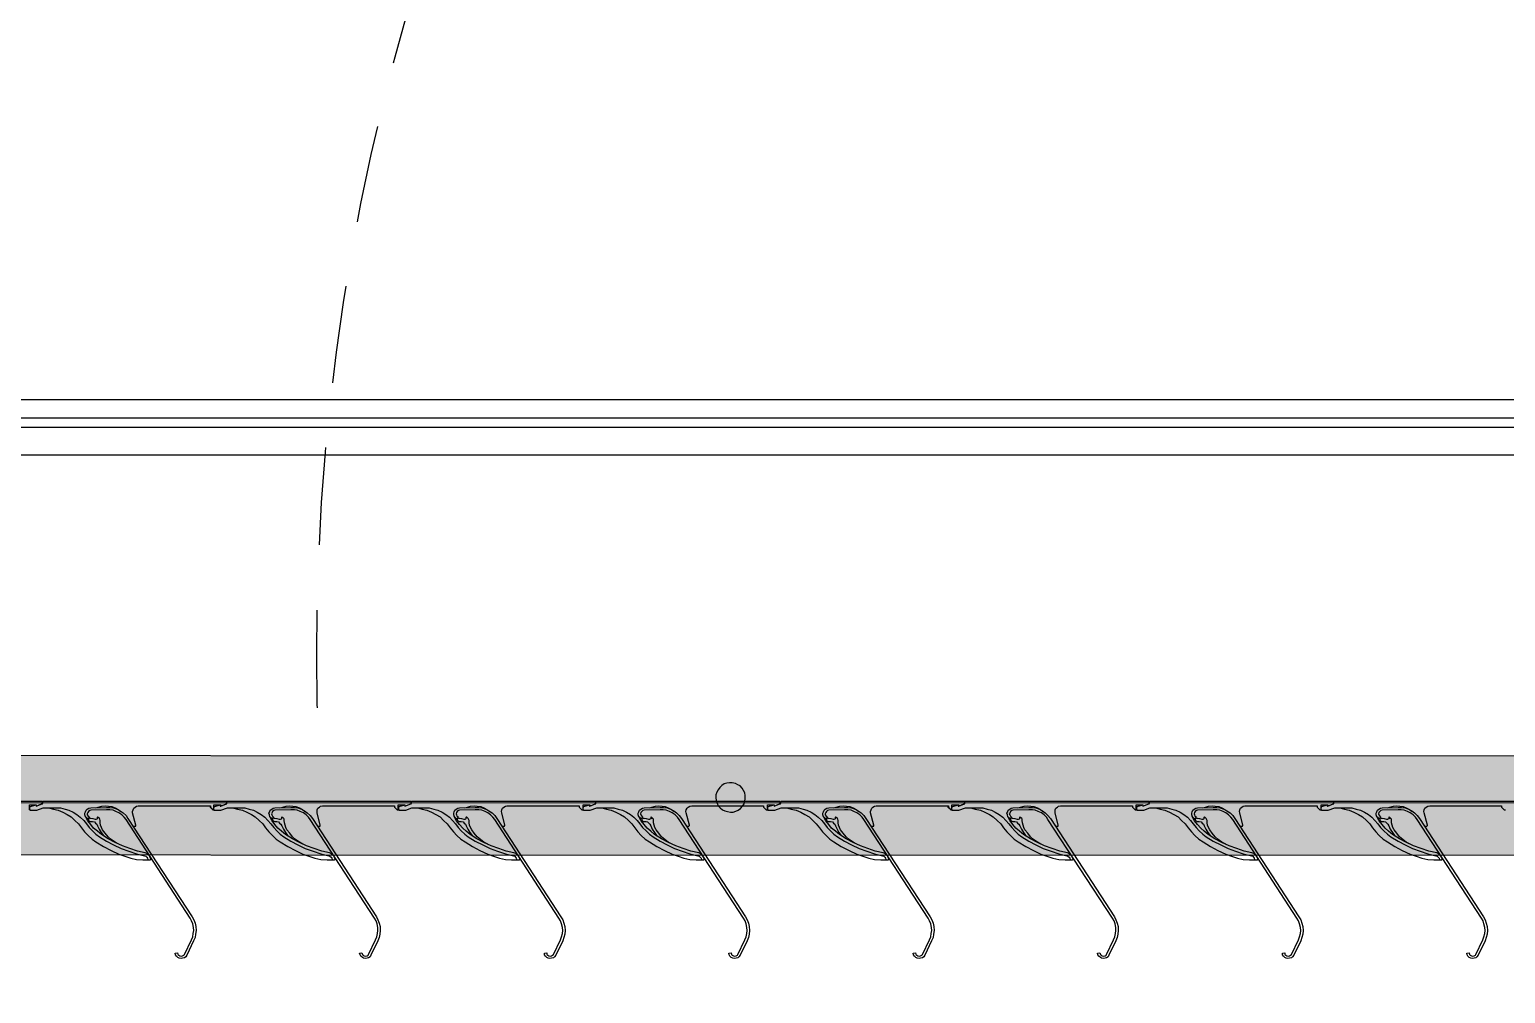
# Model space of a CAD drawing. Header units: centimetres. Extents: x -35664 to 50682, y -23001 to 23705.
# Drawn here: x 4817.6 to 4897.5, y -11494.5 to -11442.3 of the extents above; entities that cross this region are included whole.
import ezdxf

# ---------------------------------------------------------------- set-up
doc = ezdxf.new("R2010")
doc.units = ezdxf.units.CM
doc.linetypes.add('Style de ligne -17', pattern=[0.347222, 0.20828, -0.138942])
for name, color, linetype in [('B GÈnÈral_Hatch', 252, 'Continuous'), ('B Général', 252, 'Continuous'), ('prlm-Coupe', 252, 'Continuous')]:
    doc.layers.add(name, color=color, linetype=linetype)

# ---------------------------------------------------------------- blocks, each defined once
blk = doc.blocks.new('B 90.Groupe-130-1')
at = {"layer": 'B Général', "linetype": 'Continuous'}
for p, q in [((4823.496, -4101.638), (4813.548, -4101.638)), ((4822.84, -4102.082), (4822.84, -4101.807)), ((4823.242, -4102.103), (4823.581, -4101.976)), ((4833.487, -4101.638), (4823.559, -4101.638)), ((4823.581, -4101.976), (4824.279, -4101.976)), ((4826.163, -4101.976), (4827.009, -4101.955)), ((4827.009, -4102.082), (4826.163, -4102.103)), ((4828.724, -4101.871), (4832.64, -4101.871)), ((4832.83, -4102.082), (4832.83, -4101.807)), ((4832.83, -4102.082), (4832.83, -4101.807)), ((4833.211, -4102.103), (4833.571, -4101.976)), ((4843.477, -4101.638), (4833.529, -4101.638)), ((4833.571, -4101.976), (4834.27, -4101.976)), ((4836.132, -4101.976), (4837, -4101.955)), ((4837, -4102.082), (4836.132, -4102.103)), ((4838.715, -4101.871), (4842.609, -4101.871)), ((4842.821, -4102.082), (4842.821, -4101.807)), ((4843.223, -4102.103), (4843.562, -4101.976)), ((4853.468, -4101.638), (4843.541, -4101.638)), ((4843.562, -4101.976), (4844.26, -4101.976)), ((4846.144, -4101.976), (4846.991, -4101.955)), ((4846.991, -4102.082), (4846.144, -4102.103)), ((4848.705, -4101.871), (4852.621, -4101.871)), ((4852.833, -4102.082), (4852.833, -4101.807)), ((4853.214, -4102.103), (4853.574, -4101.976)), ((4863.48, -4101.638), (4853.531, -4101.638)), ((4853.574, -4101.976), (4854.272, -4101.976)), ((4856.135, -4101.976), (4857.003, -4101.955)), ((4857.003, -4102.082), (4856.135, -4102.103)), ((4858.717, -4101.871), (4862.612, -4101.871)), ((4862.823, -4102.082), (4862.823, -4101.807)), ((4863.226, -4102.103), (4863.564, -4101.976)), ((4873.47, -4101.638), (4863.543, -4101.638)), ((4863.564, -4101.976), (4864.263, -4101.976)), ((4866.147, -4101.976), (4866.993, -4101.955)), ((4866.993, -4102.082), (4866.147, -4102.103)), ((4868.708, -4101.871), (4872.624, -4101.871)), ((4872.814, -4102.082), (4872.814, -4101.807)), ((4872.814, -4102.082), (4872.814, -4101.807)), ((4873.195, -4102.103), (4873.555, -4101.976)), ((4883.461, -4101.638), (4873.513, -4101.638)), ((4873.555, -4101.976), (4874.254, -4101.976)), ((4876.116, -4101.976), (4876.984, -4101.955)), ((4876.984, -4102.082), (4876.116, -4102.103)), ((4878.699, -4101.871), (4882.593, -4101.871)), ((4882.805, -4102.082), (4882.805, -4101.807)), ((4883.207, -4102.103), (4883.546, -4101.976)), ((4893.452, -4101.638), (4883.524, -4101.638)), ((4883.546, -4101.976), (4884.244, -4101.976)), ((4886.128, -4101.976), (4886.975, -4101.955)), ((4886.975, -4102.082), (4886.128, -4102.103)), ((4888.689, -4101.871), (4892.605, -4101.871)), ((4892.817, -4102.082), (4892.817, -4101.807)), ((4893.198, -4102.103), (4893.557, -4101.976)), ((4903.464, -4101.638), (4893.515, -4101.638)), ((4893.557, -4101.976), (4894.256, -4101.976)), ((4896.119, -4101.976), (4896.986, -4101.955)), ((4896.986, -4102.082), (4896.119, -4102.103)), ((4898.701, -4101.871), (4902.596, -4101.871)), ((4826.078, -4102.463), (4826.015, -4102.59)), ((4831.539, -4107.945), (4828.068, -4102.611)), ((4828.174, -4102.548), (4831.645, -4107.882)), ((4836.048, -4102.463), (4836.005, -4102.59)), ((4841.53, -4107.945), (4838.037, -4102.611)), ((4838.164, -4102.548), (4841.636, -4107.882)), ((4846.059, -4102.463), (4845.996, -4102.59)), ((4851.52, -4107.945), (4848.049, -4102.611)), ((4848.155, -4102.548), (4851.626, -4107.882)), ((4856.05, -4102.463), (4855.987, -4102.59)), ((4861.532, -4107.945), (4858.04, -4102.611)), ((4858.167, -4102.548), (4861.638, -4107.882)), ((4866.062, -4102.463), (4865.998, -4102.59)), ((4871.523, -4107.945), (4868.052, -4102.611)), ((4868.157, -4102.548), (4871.629, -4107.882)), ((4876.031, -4102.463), (4875.989, -4102.59)), ((4881.514, -4107.945), (4878.021, -4102.611)), ((4878.148, -4102.548), (4881.619, -4107.882)), ((4886.043, -4102.463), (4885.98, -4102.59)), ((4891.504, -4107.945), (4888.033, -4102.611)), ((4888.139, -4102.548), (4891.61, -4107.882)), ((4896.034, -4102.463), (4895.97, -4102.59)), ((4901.516, -4107.945), (4898.024, -4102.611)), ((4898.151, -4102.548), (4901.622, -4107.882)), ((4827.687, -4103.945), (4827.475, -4103.839)), ((4867.671, -4103.945), (4867.459, -4103.839)), ((4831.243, -4109.914), (4831.624, -4109.131)), ((4831.73, -4109.173), (4831.37, -4109.956)), ((4841.212, -4109.914), (4841.593, -4109.131)), ((4841.72, -4109.173), (4841.339, -4109.956)), ((4851.224, -4109.914), (4851.605, -4109.131)), ((4851.732, -4109.173), (4851.351, -4109.956)), ((4861.215, -4109.914), (4861.596, -4109.131)), ((4861.723, -4109.173), (4861.342, -4109.956)), ((4871.227, -4109.914), (4871.608, -4109.131)), ((4871.713, -4109.173), (4871.354, -4109.956)), ((4881.196, -4109.914), (4881.577, -4109.131)), ((4881.704, -4109.173), (4881.323, -4109.956)), ((4891.208, -4109.914), (4891.589, -4109.131)), ((4891.716, -4109.173), (4891.335, -4109.956)), ((4901.199, -4109.914), (4901.58, -4109.131)), ((4901.707, -4109.173), (4901.326, -4109.956)), ((4830.735, -4109.85), (4830.862, -4109.829)), ((4840.725, -4109.85), (4840.852, -4109.829)), ((4850.737, -4109.85), (4850.864, -4109.829)), ((4860.728, -4109.85), (4860.855, -4109.829)), ((4870.719, -4109.85), (4870.846, -4109.829)), ((4880.709, -4109.85), (4880.836, -4109.829)), ((4890.721, -4109.85), (4890.848, -4109.829)), ((4900.712, -4109.85), (4900.839, -4109.829))]:
    blk.add_line(p, q, dxfattribs=at)
at = {"layer": 'B Général', "linetype": 'Continuous', "flags": 128}
for points in [[(4822.84, -4101.807), (4823.199, -4101.807), (4823.199, -4101.892), (4823.496, -4101.765), (4823.517, -4101.765), (4823.538, -4101.722), (4823.538, -4101.68), (4823.517, -4101.638), (4823.496, -4101.638)], [(4822.861, -4102.061), (4822.861, -4101.976), (4822.861, -4101.955), (4822.882, -4101.913), (4823.2, -4101.807), (4823.2, -4101.892), (4823.517, -4101.765), (4823.538, -4101.765), (4823.559, -4101.722), (4823.559, -4101.638)], [(4822.861, -4102.061), (4822.861, -4102.103), (4822.903, -4102.103), (4823.157, -4102.103), (4823.242, -4102.103)], [(4823.602, -4101.976), (4823.877, -4101.976), (4824.131, -4102.04), (4824.385, -4102.103), (4824.639, -4102.209), (4824.872, -4102.336), (4825.104, -4102.463), (4825.295, -4102.654), (4825.485, -4102.844), (4825.655, -4103.056), (4825.824, -4103.268), (4826.015, -4103.479), (4826.226, -4103.67), (4826.438, -4103.818), (4826.84, -4104.072), (4827.263, -4104.284), (4827.687, -4104.495)], [(4824.279, -4101.976), (4824.512, -4101.976), (4824.766, -4102.04), (4824.978, -4102.103), (4825.21, -4102.209), (4825.401, -4102.336), (4825.591, -4102.484), (4825.782, -4102.654), (4825.93, -4102.844), (4826.078, -4103.035), (4826.248, -4103.225), (4826.438, -4103.395), (4826.629, -4103.543), (4827.01, -4103.776), (4827.391, -4103.987), (4827.814, -4104.178), (4828.216, -4104.326), (4828.639, -4104.474), (4829.063, -4104.58), (4829.147, -4104.601), (4829.19, -4104.643), (4829.232, -4104.707), (4829.253, -4104.77), (4829.274, -4104.792), (4829.296, -4104.792), (4829.359, -4104.792), (4829.401, -4104.792), (4829.401, -4104.77), (4829.423, -4104.749), (4829.38, -4104.665), (4829.338, -4104.58), (4829.274, -4104.516), (4829.19, -4104.453), (4829.105, -4104.411), (4828.682, -4104.326), (4828.28, -4104.178), (4827.877, -4104.03), (4827.475, -4103.86), (4827.094, -4103.649), (4826.734, -4103.416), (4826.523, -4103.246), (4826.311, -4103.077), (4826.163, -4102.887), (4825.994, -4102.675), (4825.867, -4102.442)], [(4826.015, -4102.59), (4825.93, -4102.527), (4825.866, -4102.463), (4825.845, -4102.357), (4825.845, -4102.273), (4825.866, -4102.188), (4825.909, -4102.103), (4825.972, -4102.04), (4826.057, -4101.998), (4826.163, -4101.976)], [(4826.163, -4102.103), (4826.099, -4102.125), (4826.036, -4102.167), (4825.993, -4102.23), (4825.972, -4102.294), (4825.972, -4102.357), (4826.015, -4102.421), (4826.078, -4102.463)], [(4826.417, -4101.976), (4826.565, -4101.934), (4826.756, -4101.892), (4826.946, -4101.871), (4827.115, -4101.892), (4827.306, -4101.913), (4827.475, -4101.976), (4827.645, -4102.061), (4827.793, -4102.167)], [(4827.009, -4101.955), (4827.2, -4101.955), (4827.39, -4101.976), (4827.581, -4102.04), (4827.75, -4102.146), (4827.92, -4102.252), (4828.068, -4102.4), (4828.174, -4102.548)], [(4828.068, -4102.611), (4827.962, -4102.484), (4827.835, -4102.357), (4827.687, -4102.252), (4827.517, -4102.167), (4827.369, -4102.103), (4827.2, -4102.082), (4827.009, -4102.082)], [(4828.449, -4102.971), (4828.576, -4102.971), (4828.597, -4102.971), (4828.597, -4102.929), (4828.597, -4102.908), (4828.428, -4102.252), (4828.428, -4102.167), (4828.449, -4102.082), (4828.491, -4101.998), (4828.555, -4101.934), (4828.639, -4101.892), (4828.724, -4101.871)], [(4832.619, -4101.871), (4832.619, -4101.934), (4832.767, -4102.082), (4832.83, -4102.082)], [(4832.64, -4101.871), (4832.64, -4101.934), (4832.788, -4102.082), (4832.83, -4102.082)], [(4832.83, -4101.807), (4833.211, -4101.807), (4833.211, -4101.892), (4833.508, -4101.765), (4833.529, -4101.765), (4833.529, -4101.722), (4833.529, -4101.68), (4833.529, -4101.638), (4833.487, -4101.638)], [(4832.83, -4101.807), (4833.19, -4101.807), (4833.19, -4101.892), (4833.487, -4101.765), (4833.508, -4101.765), (4833.529, -4101.722), (4833.529, -4101.68), (4833.508, -4101.638), (4833.465, -4101.638)], [(4832.83, -4102.061), (4832.83, -4101.976), (4832.83, -4101.955), (4832.873, -4101.913), (4833.169, -4101.807), (4833.169, -4101.892), (4833.508, -4101.765), (4833.529, -4101.765), (4833.529, -4101.722), (4833.529, -4101.638)], [(4832.83, -4102.061), (4832.852, -4102.103), (4832.894, -4102.103), (4833.148, -4102.103), (4833.211, -4102.103)], [(4833.592, -4101.976), (4833.846, -4101.976), (4834.1, -4102.04), (4834.376, -4102.103), (4834.608, -4102.209), (4834.862, -4102.336), (4835.074, -4102.463), (4835.286, -4102.654), (4835.476, -4102.844), (4835.624, -4103.056), (4835.815, -4103.268), (4836.005, -4103.479), (4836.196, -4103.67), (4836.429, -4103.818), (4836.831, -4104.072), (4837.254, -4104.284), (4837.656, -4104.495)], [(4834.27, -4101.976), (4834.503, -4101.976), (4834.735, -4102.04), (4834.968, -4102.103), (4835.18, -4102.209), (4835.392, -4102.336), (4835.582, -4102.484), (4835.751, -4102.654), (4835.921, -4102.844), (4836.069, -4103.035), (4836.238, -4103.225), (4836.429, -4103.395), (4836.619, -4103.543), (4837, -4103.776), (4837.381, -4103.987), (4837.783, -4104.178), (4838.207, -4104.326), (4838.63, -4104.474), (4839.053, -4104.58), (4839.117, -4104.601), (4839.18, -4104.643), (4839.223, -4104.707), (4839.244, -4104.77), (4839.244, -4104.792), (4839.286, -4104.792), (4839.35, -4104.792), (4839.371, -4104.792), (4839.392, -4104.77), (4839.392, -4104.749), (4839.371, -4104.665), (4839.329, -4104.58), (4839.244, -4104.516), (4839.18, -4104.453), (4839.096, -4104.411), (4838.672, -4104.326), (4838.27, -4104.178), (4837.847, -4104.03), (4837.466, -4103.86), (4837.085, -4103.649), (4836.704, -4103.416), (4836.492, -4103.246), (4836.302, -4103.077), (4836.132, -4102.887), (4835.984, -4102.675), (4835.857, -4102.442)], [(4836.005, -4102.59), (4835.921, -4102.527), (4835.857, -4102.463), (4835.836, -4102.357), (4835.815, -4102.273), (4835.857, -4102.188), (4835.878, -4102.103), (4835.963, -4102.04), (4836.048, -4101.998), (4836.132, -4101.976)], [(4836.132, -4102.103), (4836.069, -4102.125), (4836.005, -4102.167), (4835.984, -4102.23), (4835.942, -4102.294), (4835.963, -4102.357), (4836.005, -4102.421), (4836.048, -4102.463)], [(4836.408, -4101.976), (4836.556, -4101.934), (4836.746, -4101.892), (4836.937, -4101.871), (4837.106, -4101.892), (4837.275, -4101.913), (4837.466, -4101.976), (4837.635, -4102.061), (4837.762, -4102.167)], [(4837, -4101.955), (4837.191, -4101.955), (4837.381, -4101.976), (4837.572, -4102.04), (4837.741, -4102.146), (4837.889, -4102.252), (4838.037, -4102.4), (4838.164, -4102.548)], [(4838.037, -4102.611), (4837.953, -4102.484), (4837.826, -4102.357), (4837.677, -4102.252), (4837.508, -4102.167), (4837.339, -4102.103), (4837.191, -4102.082), (4837, -4102.082)], [(4838.44, -4102.971), (4838.545, -4102.971), (4838.588, -4102.971), (4838.588, -4102.929), (4838.588, -4102.908), (4838.418, -4102.252), (4838.418, -4102.167), (4838.418, -4102.082), (4838.461, -4101.998), (4838.545, -4101.934), (4838.609, -4101.892), (4838.715, -4101.871)], [(4842.609, -4101.871), (4842.609, -4101.934), (4842.758, -4102.082), (4842.821, -4102.082)], [(4842.821, -4101.807), (4843.181, -4101.807), (4843.181, -4101.892), (4843.498, -4101.765), (4843.52, -4101.765), (4843.52, -4101.722), (4843.52, -4101.68), (4843.498, -4101.638), (4843.477, -4101.638)], [(4842.842, -4102.061), (4842.842, -4101.976), (4842.842, -4101.955), (4842.863, -4101.913), (4843.181, -4101.807), (4843.181, -4101.892), (4843.498, -4101.765), (4843.52, -4101.765), (4843.541, -4101.722), (4843.541, -4101.638)], [(4842.842, -4102.061), (4842.842, -4102.103), (4842.885, -4102.103), (4843.16, -4102.103), (4843.223, -4102.103)], [(4843.583, -4101.976), (4843.858, -4101.976), (4844.112, -4102.04), (4844.366, -4102.103), (4844.62, -4102.209), (4844.853, -4102.336), (4845.086, -4102.463), (4845.276, -4102.654), (4845.467, -4102.844), (4845.636, -4103.056), (4845.805, -4103.268), (4845.996, -4103.479), (4846.208, -4103.67), (4846.44, -4103.818), (4846.843, -4104.072), (4847.245, -4104.284), (4847.668, -4104.495)], [(4844.26, -4101.976), (4844.493, -4101.976), (4844.747, -4102.04)], [(4844.747, -4102.04), (4844.959, -4102.103), (4845.192, -4102.209), (4845.403, -4102.336), (4845.594, -4102.484), (4845.763, -4102.654), (4845.911, -4102.844), (4846.059, -4103.035), (4846.229, -4103.225), (4846.419, -4103.395), (4846.61, -4103.543), (4846.991, -4103.776), (4847.393, -4103.987), (4847.795, -4104.178), (4848.197, -4104.326), (4848.621, -4104.474), (4849.065, -4104.58), (4849.129, -4104.601), (4849.171, -4104.643), (4849.213, -4104.707), (4849.234, -4104.77), (4849.256, -4104.792), (4849.277, -4104.792), (4849.34, -4104.792), (4849.383, -4104.792), (4849.404, -4104.77), (4849.404, -4104.749), (4849.383, -4104.665), (4849.319, -4104.58), (4849.256, -4104.516), (4849.192, -4104.453), (4849.086, -4104.411), (4848.663, -4104.326), (4848.261, -4104.178), (4847.859, -4104.03), (4847.456, -4103.86), (4847.075, -4103.649), (4846.716, -4103.416), (4846.504, -4103.246), (4846.313, -4103.077), (4846.144, -4102.887), (4845.975, -4102.675), (4845.848, -4102.442)], [(4845.996, -4102.59), (4845.911, -4102.527), (4845.869, -4102.463), (4845.827, -4102.357), (4845.827, -4102.273), (4845.848, -4102.188), (4845.89, -4102.103), (4845.954, -4102.04), (4846.038, -4101.998), (4846.144, -4101.976)], [(4846.144, -4102.103), (4846.081, -4102.125), (4846.017, -4102.167), (4845.975, -4102.23), (4845.954, -4102.294), (4845.975, -4102.357), (4845.996, -4102.421), (4846.059, -4102.463)], [(4846.419, -4101.976), (4846.567, -4101.934), (4846.737, -4101.892), (4846.927, -4101.871), (4847.097, -4101.892), (4847.287, -4101.913), (4847.456, -4101.976), (4847.626, -4102.061), (4847.774, -4102.167)], [(4846.991, -4101.955), (4847.181, -4101.955), (4847.372, -4101.976), (4847.562, -4102.04), (4847.732, -4102.146), (4847.901, -4102.252), (4848.049, -4102.4), (4848.155, -4102.548)], [(4848.049, -4102.611), (4847.943, -4102.484), (4847.816, -4102.357), (4847.668, -4102.252), (4847.52, -4102.167), (4847.351, -4102.103), (4847.181, -4102.082), (4846.991, -4102.082)], [(4848.43, -4102.971), (4848.557, -4102.971), (4848.578, -4102.971), (4848.599, -4102.929), (4848.599, -4102.908), (4848.43, -4102.252), (4848.409, -4102.167), (4848.43, -4102.082), (4848.472, -4101.998), (4848.536, -4101.934), (4848.621, -4101.892), (4848.705, -4101.871)], [(4852.621, -4101.871), (4852.621, -4101.934), (4852.769, -4102.082), (4852.833, -4102.082)], [(4852.833, -4101.807), (4853.193, -4101.807), (4853.193, -4101.892), (4853.489, -4101.765), (4853.51, -4101.765), (4853.531, -4101.722), (4853.531, -4101.68), (4853.51, -4101.638), (4853.468, -4101.638)], [(4852.833, -4102.061), (4852.833, -4101.976), (4852.833, -4101.955), (4852.875, -4101.913), (4853.171, -4101.807), (4853.171, -4101.892), (4853.51, -4101.765), (4853.531, -4101.765), (4853.531, -4101.722), (4853.531, -4101.638)], [(4852.833, -4102.061), (4852.854, -4102.103), (4852.875, -4102.103), (4853.15, -4102.103), (4853.214, -4102.103)], [(4853.574, -4101.976), (4853.849, -4101.976), (4854.103, -4102.04), (4854.357, -4102.103), (4854.611, -4102.209), (4854.865, -4102.336), (4855.077, -4102.463), (4855.288, -4102.654), (4855.479, -4102.844), (4855.627, -4103.056), (4855.796, -4103.268), (4855.987, -4103.479), (4856.198, -4103.67), (4856.431, -4103.818), (4856.833, -4104.072), (4857.236, -4104.284), (4857.659, -4104.495)], [(4854.272, -4101.976), (4854.505, -4101.976), (4854.738, -4102.04), (4854.971, -4102.103), (4855.182, -4102.209), (4855.394, -4102.336), (4855.584, -4102.484), (4855.754, -4102.654), (4855.902, -4102.844), (4856.05, -4103.035), (4856.241, -4103.225), (4856.431, -4103.395), (4856.622, -4103.543), (4857.003, -4103.776), (4857.384, -4103.987), (4857.786, -4104.178), (4858.209, -4104.326), (4858.611, -4104.474), (4859.056, -4104.58), (4859.119, -4104.601), (4859.183, -4104.643), (4859.225, -4104.707), (4859.246, -4104.77), (4859.246, -4104.792), (4859.289, -4104.792), (4859.352, -4104.792), (4859.373, -4104.792), (4859.394, -4104.77), (4859.394, -4104.749), (4859.373, -4104.665), (4859.31, -4104.58), (4859.246, -4104.516), (4859.183, -4104.453), (4859.098, -4104.411), (4858.675, -4104.326), (4858.251, -4104.178), (4857.849, -4104.03), (4857.468, -4103.86), (4857.087, -4103.649), (4856.706, -4103.416), (4856.495, -4103.246), (4856.304, -4103.077), (4856.135, -4102.887), (4855.987, -4102.675), (4855.86, -4102.442)], [(4855.987, -4102.59), (4855.923, -4102.527), (4855.86, -4102.463), (4855.817, -4102.357), (4855.817, -4102.273), (4855.86, -4102.188), (4855.881, -4102.103), (4855.965, -4102.04), (4856.05, -4101.998), (4856.135, -4101.976)], [(4856.135, -4102.103), (4856.071, -4102.125), (4856.008, -4102.167), (4855.965, -4102.23), (4855.944, -4102.294), (4855.965, -4102.357), (4856.008, -4102.421), (4856.05, -4102.463)], [(4856.41, -4101.976), (4856.558, -4101.934), (4856.749, -4101.892), (4856.918, -4101.871), (4857.108, -4101.892), (4857.278, -4101.913)], [(4857.003, -4101.955), (4857.193, -4101.955), (4857.384, -4101.976), (4857.574, -4102.04), (4857.743, -4102.146), (4857.892, -4102.252), (4858.04, -4102.4), (4858.167, -4102.548)], [(4858.04, -4102.611), (4857.955, -4102.484), (4857.828, -4102.357), (4857.659, -4102.252), (4857.511, -4102.167), (4857.341, -4102.103), (4857.172, -4102.082), (4857.003, -4102.082)], [(4857.278, -4101.913), (4857.447, -4101.976), (4857.617, -4102.061), (4857.765, -4102.167)], [(4858.442, -4102.971), (4858.548, -4102.971), (4858.569, -4102.971), (4858.59, -4102.929), (4858.59, -4102.908), (4858.421, -4102.252), (4858.4, -4102.167), (4858.421, -4102.082), (4858.463, -4101.998), (4858.527, -4101.934), (4858.611, -4101.892), (4858.717, -4101.871)], [(4862.612, -4101.871), (4862.612, -4101.934), (4862.76, -4102.082), (4862.823, -4102.082)], [(4862.823, -4101.807), (4863.183, -4101.807), (4863.183, -4101.892), (4863.48, -4101.765), (4863.501, -4101.765), (4863.522, -4101.722), (4863.522, -4101.68), (4863.501, -4101.638), (4863.48, -4101.638)], [(4862.845, -4102.061), (4862.845, -4101.976), (4862.845, -4101.955), (4862.866, -4101.913), (4863.183, -4101.807), (4863.183, -4101.892), (4863.501, -4101.765), (4863.522, -4101.765), (4863.543, -4101.722), (4863.543, -4101.638)], [(4862.845, -4102.061), (4862.845, -4102.103), (4862.887, -4102.103), (4863.141, -4102.103), (4863.226, -4102.103)], [(4863.585, -4101.976), (4863.861, -4101.976), (4864.115, -4102.04), (4864.369, -4102.103), (4864.623, -4102.209), (4864.855, -4102.336), (4865.088, -4102.463), (4865.279, -4102.654), (4865.469, -4102.844), (4865.639, -4103.056), (4865.808, -4103.268), (4865.998, -4103.479), (4866.21, -4103.67), (4866.422, -4103.818), (4866.824, -4104.072), (4867.247, -4104.284), (4867.671, -4104.495)], [(4864.263, -4101.976), (4864.496, -4101.976), (4864.75, -4102.04), (4864.961, -4102.103), (4865.194, -4102.209), (4865.385, -4102.336), (4865.575, -4102.484), (4865.766, -4102.654), (4865.914, -4102.844), (4866.062, -4103.035), (4866.231, -4103.225), (4866.422, -4103.395), (4866.612, -4103.543), (4866.993, -4103.776), (4867.374, -4103.987), (4867.798, -4104.178), (4868.2, -4104.326), (4868.623, -4104.474), (4869.047, -4104.58), (4869.131, -4104.601), (4869.174, -4104.643), (4869.216, -4104.707), (4869.237, -4104.77), (4869.258, -4104.792), (4869.279, -4104.792), (4869.343, -4104.792), (4869.385, -4104.792), (4869.385, -4104.77), (4869.406, -4104.749), (4869.364, -4104.665), (4869.322, -4104.58), (4869.258, -4104.516), (4869.174, -4104.453), (4869.089, -4104.411), (4868.666, -4104.326), (4868.263, -4104.178), (4867.861, -4104.03), (4867.459, -4103.86), (4867.078, -4103.649), (4866.718, -4103.416), (4866.507, -4103.246), (4866.295, -4103.077), (4866.147, -4102.887), (4865.977, -4102.675), (4865.85, -4102.442)], [(4865.998, -4102.59), (4865.914, -4102.527), (4865.85, -4102.463), (4865.829, -4102.357), (4865.829, -4102.273), (4865.85, -4102.188), (4865.893, -4102.103), (4865.956, -4102.04), (4866.041, -4101.998), (4866.147, -4101.976)], [(4866.147, -4102.103), (4866.083, -4102.125), (4866.02, -4102.167), (4865.977, -4102.23), (4865.956, -4102.294), (4865.956, -4102.357), (4865.998, -4102.421), (4866.062, -4102.463)], [(4866.401, -4101.976), (4866.549, -4101.934), (4866.739, -4101.892), (4866.93, -4101.871), (4867.099, -4101.892), (4867.29, -4101.913), (4867.459, -4101.976), (4867.628, -4102.061), (4867.777, -4102.167)], [(4866.993, -4101.955), (4867.184, -4101.955), (4867.374, -4101.976), (4867.565, -4102.04), (4867.734, -4102.146), (4867.903, -4102.252), (4868.052, -4102.4), (4868.157, -4102.548)], [(4868.052, -4102.611), (4867.946, -4102.484), (4867.819, -4102.357), (4867.671, -4102.252), (4867.501, -4102.167), (4867.353, -4102.103), (4867.184, -4102.082), (4866.993, -4102.082)], [(4868.433, -4102.971), (4868.56, -4102.971), (4868.581, -4102.971), (4868.581, -4102.929), (4868.581, -4102.908), (4868.412, -4102.252), (4868.412, -4102.167), (4868.433, -4102.082), (4868.475, -4101.998), (4868.539, -4101.934), (4868.623, -4101.892), (4868.708, -4101.871)], [(4872.603, -4101.871), (4872.603, -4101.934), (4872.751, -4102.082), (4872.814, -4102.082)], [(4872.624, -4101.871), (4872.624, -4101.934), (4872.772, -4102.082), (4872.814, -4102.082)], [(4872.814, -4101.807), (4873.195, -4101.807), (4873.195, -4101.892), (4873.492, -4101.765), (4873.513, -4101.765), (4873.513, -4101.722), (4873.513, -4101.68), (4873.513, -4101.638), (4873.47, -4101.638)], [(4872.814, -4101.807), (4873.174, -4101.807), (4873.174, -4101.892), (4873.47, -4101.765), (4873.492, -4101.765), (4873.513, -4101.722), (4873.513, -4101.68), (4873.492, -4101.638), (4873.449, -4101.638)], [(4872.814, -4102.061), (4872.814, -4101.976), (4872.814, -4101.955), (4872.857, -4101.913), (4873.153, -4101.807), (4873.153, -4101.892), (4873.492, -4101.765), (4873.513, -4101.765), (4873.513, -4101.722), (4873.513, -4101.638)], [(4872.814, -4102.061), (4872.835, -4102.103), (4872.878, -4102.103), (4873.132, -4102.103), (4873.195, -4102.103)], [(4873.576, -4101.976), (4873.83, -4101.976), (4874.084, -4102.04), (4874.359, -4102.103), (4874.592, -4102.209), (4874.846, -4102.336), (4875.058, -4102.463), (4875.27, -4102.654), (4875.46, -4102.844), (4875.608, -4103.056), (4875.799, -4103.268), (4875.989, -4103.479), (4876.18, -4103.67), (4876.413, -4103.818), (4876.815, -4104.072), (4877.238, -4104.284), (4877.64, -4104.495)], [(4874.254, -4101.976), (4874.486, -4101.976), (4874.719, -4102.04), (4874.952, -4102.103), (4875.164, -4102.209), (4875.375, -4102.336), (4875.566, -4102.484), (4875.735, -4102.654), (4875.905, -4102.844), (4876.053, -4103.035), (4876.222, -4103.225), (4876.413, -4103.395), (4876.603, -4103.543), (4876.984, -4103.776), (4877.365, -4103.987), (4877.767, -4104.178), (4878.191, -4104.326), (4878.614, -4104.474), (4879.037, -4104.58), (4879.101, -4104.601), (4879.164, -4104.643), (4879.207, -4104.707), (4879.228, -4104.77), (4879.228, -4104.792), (4879.27, -4104.792), (4879.334, -4104.792), (4879.355, -4104.792), (4879.376, -4104.77), (4879.376, -4104.749), (4879.355, -4104.665), (4879.312, -4104.58), (4879.228, -4104.516), (4879.164, -4104.453), (4879.08, -4104.411), (4878.656, -4104.326), (4878.254, -4104.178), (4877.831, -4104.03), (4877.45, -4103.86), (4877.069, -4103.649), (4876.688, -4103.416), (4876.476, -4103.246), (4876.286, -4103.077), (4876.116, -4102.887), (4875.968, -4102.675), (4875.841, -4102.442)], [(4875.989, -4102.59), (4875.904, -4102.527), (4875.841, -4102.463), (4875.82, -4102.357), (4875.799, -4102.273), (4875.841, -4102.188), (4875.862, -4102.103), (4875.947, -4102.04), (4876.031, -4101.998), (4876.116, -4101.976)], [(4876.116, -4102.103), (4876.053, -4102.125), (4875.989, -4102.167), (4875.968, -4102.23), (4875.926, -4102.294), (4875.947, -4102.357), (4875.989, -4102.421), (4876.031, -4102.463)], [(4876.391, -4101.976), (4876.54, -4101.934), (4876.73, -4101.892), (4876.921, -4101.871), (4877.09, -4101.892), (4877.259, -4101.913), (4877.45, -4101.976), (4877.619, -4102.061), (4877.746, -4102.167)], [(4876.984, -4101.955), (4877.174, -4101.955), (4877.365, -4101.976), (4877.555, -4102.04), (4877.725, -4102.146), (4877.873, -4102.252), (4878.021, -4102.4), (4878.148, -4102.548)], [(4878.021, -4102.611), (4877.936, -4102.484), (4877.809, -4102.357), (4877.661, -4102.252), (4877.492, -4102.167), (4877.323, -4102.103), (4877.174, -4102.082), (4876.984, -4102.082)], [(4878.423, -4102.971), (4878.529, -4102.971), (4878.572, -4102.971), (4878.572, -4102.929), (4878.572, -4102.908), (4878.402, -4102.252), (4878.402, -4102.167), (4878.402, -4102.082), (4878.445, -4101.998), (4878.529, -4101.934), (4878.593, -4101.892), (4878.699, -4101.871)], [(4882.593, -4101.871), (4882.593, -4101.934), (4882.741, -4102.082), (4882.805, -4102.082)], [(4882.805, -4101.807), (4883.165, -4101.807), (4883.165, -4101.892), (4883.482, -4101.765), (4883.503, -4101.765), (4883.503, -4101.722), (4883.503, -4101.68), (4883.482, -4101.638), (4883.461, -4101.638)], [(4882.826, -4102.061), (4882.826, -4101.976), (4882.826, -4101.955), (4882.847, -4101.913), (4883.165, -4101.807), (4883.165, -4101.892), (4883.482, -4101.765), (4883.503, -4101.765), (4883.525, -4101.722), (4883.525, -4101.638)], [(4882.826, -4102.061), (4882.826, -4102.103), (4882.868, -4102.103), (4883.144, -4102.103), (4883.207, -4102.103)], [(4883.567, -4101.976), (4883.842, -4101.976), (4884.096, -4102.04), (4884.35, -4102.103), (4884.604, -4102.209), (4884.837, -4102.336), (4885.07, -4102.463), (4885.26, -4102.654), (4885.451, -4102.844), (4885.62, -4103.056), (4885.789, -4103.268), (4885.98, -4103.479), (4886.191, -4103.67), (4886.424, -4103.818), (4886.826, -4104.072), (4887.229, -4104.284), (4887.652, -4104.495)], [(4884.244, -4101.976), (4884.477, -4101.976), (4884.731, -4102.04)], [(4884.731, -4102.04), (4884.943, -4102.103), (4885.175, -4102.209), (4885.387, -4102.336), (4885.578, -4102.484), (4885.747, -4102.654), (4885.895, -4102.844), (4886.043, -4103.035), (4886.213, -4103.225), (4886.403, -4103.395), (4886.594, -4103.543), (4886.975, -4103.776), (4887.377, -4103.987), (4887.779, -4104.178), (4888.181, -4104.326), (4888.604, -4104.474), (4889.049, -4104.58), (4889.112, -4104.601), (4889.155, -4104.643), (4889.197, -4104.707), (4889.218, -4104.77), (4889.239, -4104.792), (4889.261, -4104.792), (4889.324, -4104.792), (4889.366, -4104.792), (4889.388, -4104.77), (4889.388, -4104.749), (4889.366, -4104.665), (4889.303, -4104.58), (4889.239, -4104.516), (4889.176, -4104.453), (4889.07, -4104.411), (4888.647, -4104.326), (4888.245, -4104.178), (4887.842, -4104.03), (4887.44, -4103.86), (4887.059, -4103.649), (4886.699, -4103.416), (4886.488, -4103.246), (4886.297, -4103.077), (4886.128, -4102.887), (4885.959, -4102.675), (4885.832, -4102.442)], [(4885.98, -4102.59), (4885.895, -4102.527), (4885.853, -4102.463), (4885.81, -4102.357), (4885.81, -4102.273), (4885.832, -4102.188), (4885.874, -4102.103), (4885.937, -4102.04), (4886.022, -4101.998), (4886.128, -4101.976)], [(4886.128, -4102.103), (4886.064, -4102.125), (4886.001, -4102.167), (4885.959, -4102.23), (4885.937, -4102.294), (4885.959, -4102.357), (4885.98, -4102.421), (4886.043, -4102.463)], [(4886.403, -4101.976), (4886.551, -4101.934), (4886.721, -4101.892), (4886.911, -4101.871), (4887.08, -4101.892), (4887.271, -4101.913), (4887.44, -4101.976), (4887.61, -4102.061), (4887.758, -4102.167)], [(4886.975, -4101.955), (4887.165, -4101.955), (4887.356, -4101.976), (4887.546, -4102.04), (4887.715, -4102.146), (4887.885, -4102.252), (4888.033, -4102.4), (4888.139, -4102.548)], [(4888.033, -4102.611), (4887.927, -4102.484), (4887.8, -4102.357), (4887.652, -4102.252), (4887.504, -4102.167), (4887.334, -4102.103), (4887.165, -4102.082), (4886.975, -4102.082)], [(4888.414, -4102.971), (4888.541, -4102.971), (4888.562, -4102.971), (4888.583, -4102.929), (4888.583, -4102.908), (4888.414, -4102.252), (4888.393, -4102.167), (4888.414, -4102.082), (4888.456, -4101.998), (4888.52, -4101.934), (4888.604, -4101.892), (4888.689, -4101.871)], [(4892.605, -4101.871), (4892.605, -4101.934), (4892.753, -4102.082), (4892.817, -4102.082)], [(4892.817, -4101.807), (4893.177, -4101.807), (4893.177, -4101.892), (4893.473, -4101.765), (4893.494, -4101.765), (4893.515, -4101.722), (4893.515, -4101.68), (4893.494, -4101.638), (4893.452, -4101.638)], [(4892.817, -4102.061), (4892.817, -4101.976), (4892.817, -4101.955), (4892.859, -4101.913), (4893.155, -4101.807), (4893.155, -4101.892), (4893.494, -4101.765), (4893.515, -4101.765), (4893.515, -4101.722), (4893.515, -4101.638)], [(4892.817, -4102.061), (4892.838, -4102.103), (4892.859, -4102.103), (4893.134, -4102.103), (4893.198, -4102.103)], [(4893.558, -4101.976), (4893.833, -4101.976), (4894.087, -4102.04), (4894.341, -4102.103), (4894.595, -4102.209), (4894.849, -4102.336), (4895.06, -4102.463), (4895.272, -4102.654), (4895.463, -4102.844), (4895.611, -4103.056), (4895.78, -4103.268), (4895.971, -4103.479), (4896.182, -4103.67), (4896.415, -4103.818), (4896.817, -4104.072), (4897.219, -4104.284), (4897.643, -4104.495)], [(4894.256, -4101.976), (4894.489, -4101.976), (4894.722, -4102.04), (4894.954, -4102.103), (4895.166, -4102.209), (4895.378, -4102.336), (4895.568, -4102.484), (4895.738, -4102.654), (4895.886, -4102.844), (4896.034, -4103.035), (4896.224, -4103.225), (4896.415, -4103.395), (4896.605, -4103.543), (4896.986, -4103.776), (4897.367, -4103.987), (4897.77, -4104.178), (4898.193, -4104.326), (4898.595, -4104.474), (4899.04, -4104.58), (4899.103, -4104.601), (4899.167, -4104.643), (4899.209, -4104.707), (4899.23, -4104.77), (4899.23, -4104.792), (4899.272, -4104.792), (4899.336, -4104.792), (4899.357, -4104.792), (4899.378, -4104.77), (4899.378, -4104.749), (4899.357, -4104.665), (4899.294, -4104.58), (4899.23, -4104.516), (4899.167, -4104.453), (4899.082, -4104.411), (4898.659, -4104.326), (4898.235, -4104.178), (4897.833, -4104.03), (4897.452, -4103.86), (4897.071, -4103.649), (4896.69, -4103.416), (4896.478, -4103.246), (4896.288, -4103.077), (4896.119, -4102.887), (4895.97, -4102.675), (4895.843, -4102.442)], [(4895.97, -4102.59), (4895.907, -4102.527), (4895.843, -4102.463), (4895.801, -4102.357), (4895.801, -4102.273), (4895.843, -4102.188), (4895.865, -4102.103), (4895.949, -4102.04), (4896.034, -4101.998), (4896.119, -4101.976)], [(4896.119, -4102.103), (4896.055, -4102.125), (4895.992, -4102.167), (4895.949, -4102.23), (4895.928, -4102.294), (4895.949, -4102.357), (4895.992, -4102.421), (4896.034, -4102.463)], [(4896.394, -4101.976), (4896.542, -4101.934), (4896.732, -4101.892), (4896.902, -4101.871), (4897.092, -4101.892), (4897.262, -4101.913)], [(4896.986, -4101.955), (4897.177, -4101.955), (4897.367, -4101.976), (4897.558, -4102.04), (4897.727, -4102.146), (4897.875, -4102.252), (4898.024, -4102.4), (4898.151, -4102.548)], [(4898.024, -4102.611), (4897.939, -4102.484), (4897.812, -4102.357), (4897.643, -4102.252), (4897.494, -4102.167), (4897.325, -4102.103), (4897.156, -4102.082), (4896.986, -4102.082)], [(4897.262, -4101.913), (4897.431, -4101.976), (4897.6, -4102.061), (4897.749, -4102.167)], [(4898.426, -4102.971), (4898.532, -4102.971), (4898.553, -4102.971), (4898.574, -4102.929), (4898.574, -4102.908), (4898.405, -4102.252), (4898.384, -4102.167), (4898.405, -4102.082), (4898.447, -4101.998), (4898.511, -4101.934), (4898.595, -4101.892), (4898.701, -4101.871)], [(4902.596, -4101.871), (4902.596, -4101.934), (4902.744, -4102.082), (4902.807, -4102.082)], [(4826.671, -4102.654), (4826.65, -4102.59), (4826.629, -4102.548), (4826.565, -4102.506), (4826.544, -4102.484), (4826.523, -4102.484), (4826.502, -4102.506), (4826.502, -4102.569), (4826.48, -4102.59), (4826.438, -4102.611), (4826.417, -4102.611), (4826.29, -4102.569), (4826.163, -4102.548), (4826.121, -4102.548), (4826.078, -4102.527), (4826.057, -4102.527), (4826.057, -4102.548), (4826.036, -4102.548), (4826.036, -4102.59), (4826.036, -4102.654), (4826.057, -4102.675), (4826.121, -4102.717), (4826.163, -4102.717), (4826.163, -4102.717), (4826.248, -4102.717), (4826.353, -4102.738), (4826.417, -4102.802), (4826.48, -4102.865), (4826.523, -4102.95), (4826.607, -4103.141), (4826.713, -4103.31), (4826.84, -4103.479)], [(4827.475, -4103.839), (4827.263, -4103.691), (4827.094, -4103.543), (4826.946, -4103.352), (4826.798, -4103.162), (4826.734, -4103.035), (4826.692, -4102.908), (4826.671, -4102.781), (4826.671, -4102.654)], [(4836.64, -4102.654), (4836.64, -4102.59), (4836.619, -4102.548), (4836.556, -4102.506), (4836.513, -4102.484), (4836.513, -4102.484), (4836.492, -4102.506), (4836.492, -4102.569), (4836.471, -4102.59), (4836.429, -4102.611), (4836.386, -4102.611), (4836.259, -4102.569), (4836.132, -4102.548), (4836.111, -4102.548), (4836.069, -4102.527), (4836.048, -4102.527), (4836.048, -4102.548), (4836.027, -4102.548), (4836.005, -4102.59), (4836.027, -4102.654), (4836.048, -4102.675), (4836.111, -4102.717), (4836.132, -4102.717), (4836.154, -4102.717), (4836.238, -4102.717), (4836.323, -4102.738), (4836.386, -4102.802), (4836.45, -4102.865), (4836.513, -4102.95), (4836.598, -4103.141), (4836.704, -4103.31), (4836.81, -4103.479)], [(4837.656, -4103.945), (4837.466, -4103.839), (4837.254, -4103.691), (4837.085, -4103.543), (4836.937, -4103.352), (4836.789, -4103.162), (4836.725, -4103.035), (4836.683, -4102.908), (4836.662, -4102.781), (4836.64, -4102.654)], [(4846.652, -4102.654), (4846.631, -4102.59), (4846.61, -4102.548), (4846.546, -4102.506), (4846.525, -4102.484), (4846.504, -4102.484), (4846.483, -4102.506), (4846.483, -4102.569), (4846.462, -4102.59), (4846.419, -4102.611), (4846.398, -4102.611), (4846.271, -4102.569), (4846.144, -4102.548), (4846.102, -4102.548), (4846.059, -4102.527), (4846.038, -4102.527), (4846.038, -4102.548), (4846.017, -4102.548), (4846.017, -4102.59), (4846.017, -4102.654), (4846.059, -4102.675), (4846.102, -4102.717), (4846.144, -4102.717), (4846.144, -4102.717), (4846.229, -4102.717), (4846.335, -4102.738), (4846.398, -4102.802), (4846.462, -4102.865), (4846.504, -4102.95), (4846.589, -4103.141), (4846.694, -4103.31), (4846.821, -4103.479)], [(4847.668, -4103.945), (4847.456, -4103.839), (4847.266, -4103.691), (4847.097, -4103.543), (4846.927, -4103.352), (4846.8, -4103.162), (4846.737, -4103.035), (4846.673, -4102.908), (4846.652, -4102.781), (4846.652, -4102.654)], [(4856.643, -4102.654), (4856.643, -4102.59), (4856.601, -4102.548), (4856.558, -4102.506), (4856.516, -4102.484), (4856.495, -4102.484), (4856.495, -4102.506), (4856.495, -4102.569), (4856.452, -4102.59), (4856.431, -4102.611), (4856.389, -4102.611), (4856.262, -4102.569), (4856.135, -4102.548), (4856.114, -4102.548), (4856.05, -4102.527), (4856.05, -4102.527), (4856.029, -4102.548), (4856.029, -4102.548), (4856.008, -4102.59), (4856.008, -4102.654), (4856.05, -4102.675), (4856.114, -4102.717), (4856.135, -4102.717), (4856.135, -4102.717), (4856.241, -4102.717), (4856.325, -4102.738), (4856.389, -4102.802), (4856.452, -4102.865), (4856.495, -4102.95), (4856.579, -4103.141), (4856.706, -4103.31), (4856.812, -4103.479)], [(4857.659, -4103.945), (4857.447, -4103.839), (4857.257, -4103.691), (4857.087, -4103.543), (4856.939, -4103.352), (4856.791, -4103.162), (4856.728, -4103.035), (4856.685, -4102.908), (4856.643, -4102.781), (4856.643, -4102.654)], [(4866.655, -4102.654), (4866.634, -4102.59), (4866.612, -4102.548), (4866.549, -4102.506), (4866.528, -4102.484), (4866.507, -4102.484), (4866.485, -4102.506), (4866.485, -4102.569), (4866.464, -4102.59), (4866.422, -4102.611), (4866.401, -4102.611), (4866.274, -4102.569), (4866.147, -4102.548), (4866.104, -4102.548), (4866.062, -4102.527), (4866.041, -4102.527), (4866.041, -4102.548), (4866.02, -4102.548), (4866.02, -4102.59), (4866.02, -4102.654), (4866.041, -4102.675), (4866.104, -4102.717), (4866.147, -4102.717), (4866.147, -4102.717), (4866.231, -4102.717), (4866.337, -4102.738), (4866.401, -4102.802), (4866.464, -4102.865), (4866.507, -4102.95), (4866.591, -4103.141), (4866.697, -4103.31), (4866.824, -4103.479)], [(4867.459, -4103.839), (4867.247, -4103.691), (4867.078, -4103.543), (4866.93, -4103.352), (4866.782, -4103.162), (4866.718, -4103.035), (4866.676, -4102.908), (4866.655, -4102.781), (4866.655, -4102.654)], [(4876.624, -4102.654), (4876.624, -4102.59), (4876.603, -4102.548), (4876.54, -4102.506), (4876.497, -4102.484), (4876.497, -4102.484), (4876.476, -4102.506), (4876.476, -4102.569), (4876.455, -4102.59), (4876.413, -4102.611), (4876.37, -4102.611), (4876.243, -4102.569), (4876.116, -4102.548), (4876.095, -4102.548), (4876.053, -4102.527), (4876.032, -4102.527), (4876.032, -4102.548), (4876.01, -4102.548), (4875.989, -4102.59), (4876.01, -4102.654), (4876.032, -4102.675), (4876.095, -4102.717), (4876.116, -4102.717), (4876.137, -4102.717), (4876.222, -4102.717), (4876.307, -4102.738), (4876.37, -4102.802), (4876.434, -4102.865), (4876.497, -4102.95), (4876.582, -4103.141), (4876.688, -4103.31), (4876.794, -4103.479)], [(4877.64, -4103.945), (4877.45, -4103.839), (4877.238, -4103.691), (4877.069, -4103.543), (4876.921, -4103.352), (4876.772, -4103.162), (4876.709, -4103.035), (4876.667, -4102.908), (4876.645, -4102.781), (4876.624, -4102.654)], [(4886.636, -4102.654), (4886.615, -4102.59), (4886.594, -4102.548), (4886.53, -4102.506), (4886.509, -4102.484), (4886.488, -4102.484), (4886.467, -4102.506), (4886.467, -4102.569), (4886.445, -4102.59), (4886.403, -4102.611), (4886.382, -4102.611), (4886.255, -4102.569), (4886.128, -4102.548), (4886.086, -4102.548), (4886.043, -4102.527), (4886.022, -4102.527), (4886.022, -4102.548), (4886.001, -4102.548), (4886.001, -4102.59), (4886.001, -4102.654), (4886.043, -4102.675), (4886.086, -4102.717), (4886.128, -4102.717), (4886.128, -4102.717), (4886.213, -4102.717), (4886.318, -4102.738), (4886.382, -4102.802), (4886.445, -4102.865), (4886.488, -4102.95), (4886.572, -4103.141), (4886.678, -4103.31), (4886.805, -4103.479)], [(4887.652, -4103.945), (4887.44, -4103.839), (4887.25, -4103.691), (4887.08, -4103.543), (4886.911, -4103.352), (4886.784, -4103.162), (4886.721, -4103.035), (4886.657, -4102.908), (4886.636, -4102.781), (4886.636, -4102.654)], [(4896.627, -4102.654), (4896.627, -4102.59), (4896.584, -4102.548), (4896.542, -4102.506), (4896.5, -4102.484), (4896.479, -4102.484), (4896.479, -4102.506), (4896.479, -4102.569), (4896.436, -4102.59), (4896.415, -4102.611), (4896.373, -4102.611), (4896.246, -4102.569), (4896.119, -4102.548), (4896.098, -4102.548), (4896.034, -4102.527), (4896.034, -4102.527), (4896.013, -4102.548), (4896.013, -4102.548), (4895.992, -4102.59), (4895.992, -4102.654), (4896.034, -4102.675), (4896.098, -4102.717), (4896.119, -4102.717), (4896.119, -4102.717), (4896.225, -4102.717), (4896.309, -4102.738), (4896.373, -4102.802), (4896.436, -4102.865), (4896.479, -4102.95), (4896.563, -4103.141), (4896.69, -4103.31), (4896.796, -4103.479)], [(4897.643, -4103.945), (4897.431, -4103.839), (4897.241, -4103.691), (4897.071, -4103.543), (4896.923, -4103.352), (4896.775, -4103.162), (4896.711, -4103.035), (4896.669, -4102.908), (4896.627, -4102.781), (4896.627, -4102.654)], [(4827.687, -4104.495), (4828.004, -4104.601), (4828.322, -4104.707), (4828.639, -4104.77), (4828.978, -4104.792), (4829.295, -4104.792)], [(4837.656, -4104.495), (4837.974, -4104.601), (4838.291, -4104.707), (4838.63, -4104.77), (4838.969, -4104.792), (4839.286, -4104.792)], [(4847.668, -4104.495), (4847.986, -4104.601), (4848.303, -4104.707), (4848.621, -4104.77), (4848.959, -4104.792), (4849.277, -4104.792)], [(4857.659, -4104.495), (4857.976, -4104.601), (4858.294, -4104.707), (4858.611, -4104.77), (4858.95, -4104.792), (4859.289, -4104.792)], [(4867.671, -4104.495), (4867.988, -4104.601), (4868.306, -4104.707), (4868.623, -4104.77), (4868.962, -4104.792), (4869.279, -4104.792)], [(4877.64, -4104.495), (4877.958, -4104.601), (4878.275, -4104.707), (4878.614, -4104.77), (4878.953, -4104.792), (4879.27, -4104.792)], [(4887.652, -4104.495), (4887.969, -4104.601), (4888.287, -4104.707), (4888.604, -4104.77), (4888.943, -4104.792), (4889.261, -4104.792)], [(4897.643, -4104.495), (4897.96, -4104.601), (4898.278, -4104.707), (4898.595, -4104.77), (4898.934, -4104.792), (4899.273, -4104.792)], [(4831.645, -4107.882), (4831.751, -4108.051), (4831.814, -4108.221), (4831.857, -4108.411), (4831.878, -4108.623), (4831.835, -4108.813), (4831.814, -4109.004), (4831.73, -4109.173)], [(4841.636, -4107.882), (4841.72, -4108.051), (4841.784, -4108.221), (4841.847, -4108.411), (4841.847, -4108.623), (4841.826, -4108.813), (4841.784, -4109.004), (4841.72, -4109.173)], [(4851.626, -4107.882), (4851.732, -4108.051), (4851.796, -4108.221), (4851.838, -4108.411), (4851.859, -4108.623), (4851.838, -4108.813), (4851.796, -4109.004), (4851.732, -4109.173)], [(4861.638, -4107.882), (4861.723, -4108.051), (4861.786, -4108.221), (4861.829, -4108.411), (4861.85, -4108.623), (4861.829, -4108.813), (4861.786, -4109.004), (4861.723, -4109.173)], [(4871.629, -4107.882), (4871.735, -4108.051), (4871.798, -4108.221), (4871.84, -4108.411), (4871.862, -4108.623), (4871.819, -4108.813), (4871.798, -4109.004), (4871.713, -4109.173)], [(4881.619, -4107.882), (4881.704, -4108.051), (4881.768, -4108.221), (4881.831, -4108.411), (4881.831, -4108.623), (4881.81, -4108.813), (4881.768, -4109.004), (4881.704, -4109.173)], [(4891.61, -4107.882), (4891.716, -4108.051), (4891.779, -4108.221), (4891.822, -4108.411), (4891.843, -4108.623), (4891.822, -4108.813), (4891.779, -4109.004), (4891.716, -4109.173)], [(4901.622, -4107.882), (4901.707, -4108.051), (4901.77, -4108.221), (4901.812, -4108.411), (4901.834, -4108.623), (4901.812, -4108.813), (4901.77, -4109.004), (4901.707, -4109.173)], [(4831.624, -4109.131), (4831.687, -4108.961), (4831.708, -4108.792), (4831.751, -4108.623), (4831.73, -4108.453), (4831.687, -4108.263), (4831.624, -4108.094), (4831.539, -4107.945)], [(4841.593, -4109.131), (4841.657, -4108.961), (4841.699, -4108.792), (4841.72, -4108.623), (4841.72, -4108.453), (4841.678, -4108.263), (4841.614, -4108.094), (4841.53, -4107.945)], [(4851.605, -4109.131), (4851.669, -4108.961), (4851.711, -4108.792), (4851.732, -4108.623), (4851.711, -4108.453), (4851.669, -4108.263), (4851.605, -4108.094), (4851.52, -4107.945)], [(4861.596, -4109.131), (4861.659, -4108.961), (4861.702, -4108.792), (4861.723, -4108.623), (4861.702, -4108.453), (4861.659, -4108.263), (4861.617, -4108.094), (4861.532, -4107.945)], [(4871.608, -4109.131), (4871.671, -4108.961), (4871.692, -4108.792), (4871.735, -4108.623), (4871.713, -4108.453), (4871.671, -4108.263), (4871.608, -4108.094), (4871.523, -4107.945)], [(4881.577, -4109.131), (4881.641, -4108.961), (4881.683, -4108.792), (4881.704, -4108.623), (4881.704, -4108.453), (4881.662, -4108.263), (4881.598, -4108.094), (4881.514, -4107.945)], [(4891.589, -4109.131), (4891.652, -4108.961), (4891.695, -4108.792), (4891.716, -4108.623), (4891.695, -4108.453), (4891.652, -4108.263), (4891.589, -4108.094), (4891.504, -4107.945)], [(4901.58, -4109.131), (4901.643, -4108.961), (4901.685, -4108.792), (4901.707, -4108.623), (4901.685, -4108.453), (4901.643, -4108.263), (4901.601, -4108.094), (4901.516, -4107.945)], [(4831.37, -4109.956), (4831.306, -4110.041), (4831.243, -4110.104), (4831.137, -4110.126), (4831.052, -4110.147), (4830.946, -4110.126), (4830.883, -4110.083), (4830.798, -4110.02), (4830.756, -4109.935), (4830.735, -4109.85)], [(4830.862, -4109.829), (4830.883, -4109.914), (4830.925, -4109.956), (4830.989, -4109.999), (4831.073, -4110.02), (4831.137, -4109.999), (4831.2, -4109.956), (4831.243, -4109.914)], [(4841.339, -4109.956), (4841.297, -4110.041), (4841.212, -4110.104), (4841.128, -4110.126), (4841.043, -4110.147), (4840.937, -4110.126), (4840.874, -4110.083), (4840.789, -4110.02), (4840.747, -4109.935), (4840.725, -4109.85)], [(4840.852, -4109.829), (4840.874, -4109.914), (4840.916, -4109.956), (4840.979, -4109.999), (4841.064, -4110.02), (4841.128, -4109.999), (4841.191, -4109.956), (4841.212, -4109.914)], [(4851.351, -4109.956), (4851.288, -4110.041), (4851.224, -4110.104), (4851.118, -4110.126), (4851.034, -4110.147), (4850.949, -4110.126), (4850.864, -4110.083), (4850.801, -4110.02), (4850.737, -4109.935), (4850.737, -4109.85)], [(4850.864, -4109.829), (4850.864, -4109.914), (4850.928, -4109.956), (4850.97, -4109.999), (4851.055, -4110.02), (4851.118, -4109.999), (4851.182, -4109.956), (4851.224, -4109.914)], [(4861.342, -4109.956), (4861.278, -4110.041), (4861.215, -4110.104), (4861.13, -4110.126), (4861.024, -4110.147), (4860.94, -4110.126), (4860.855, -4110.083), (4860.791, -4110.02), (4860.749, -4109.935), (4860.728, -4109.85)], [(4860.855, -4109.829), (4860.876, -4109.914), (4860.918, -4109.956), (4860.982, -4109.999), (4861.045, -4110.02), (4861.13, -4109.999), (4861.194, -4109.956), (4861.215, -4109.914)], [(4871.354, -4109.956), (4871.29, -4110.041), (4871.227, -4110.104), (4871.121, -4110.126), (4871.036, -4110.147), (4870.93, -4110.126), (4870.867, -4110.083), (4870.782, -4110.02), (4870.74, -4109.935), (4870.719, -4109.85)], [(4870.846, -4109.829), (4870.867, -4109.914), (4870.909, -4109.956), (4870.973, -4109.999), (4871.057, -4110.02), (4871.121, -4109.999), (4871.184, -4109.956), (4871.227, -4109.914)], [(4881.323, -4109.956), (4881.281, -4110.041), (4881.196, -4110.104), (4881.111, -4110.126), (4881.027, -4110.147), (4880.921, -4110.126), (4880.857, -4110.083), (4880.773, -4110.02), (4880.73, -4109.935), (4880.709, -4109.85)], [(4880.836, -4109.829), (4880.857, -4109.914), (4880.9, -4109.956), (4880.963, -4109.999), (4881.048, -4110.02), (4881.111, -4109.999), (4881.175, -4109.956), (4881.196, -4109.914)], [(4891.335, -4109.956), (4891.271, -4110.041), (4891.208, -4110.104), (4891.102, -4110.126), (4891.017, -4110.147), (4890.933, -4110.126), (4890.848, -4110.083), (4890.785, -4110.02), (4890.721, -4109.935), (4890.721, -4109.85)], [(4890.848, -4109.829), (4890.848, -4109.914), (4890.912, -4109.956), (4890.954, -4109.999), (4891.039, -4110.02), (4891.102, -4109.999), (4891.166, -4109.956), (4891.208, -4109.914)], [(4901.326, -4109.956), (4901.262, -4110.041), (4901.199, -4110.104), (4901.114, -4110.126), (4901.008, -4110.147), (4900.923, -4110.126), (4900.839, -4110.083), (4900.775, -4110.02), (4900.733, -4109.935), (4900.712, -4109.85)], [(4900.839, -4109.829), (4900.86, -4109.914), (4900.902, -4109.956), (4900.966, -4109.999), (4901.029, -4110.02), (4901.114, -4109.999), (4901.177, -4109.956), (4901.199, -4109.914)]]:
    blk.add_lwpolyline(points, dxfattribs=at)
blk = doc.blocks.new('B 90.Groupe-131-1')
at = {"layer": 'B GÈnÈral_Hatch', "linetype": 'Continuous'}
blk.add_hatch(color=250, dxfattribs=at).paths.add_polyline_path([(4658.339, -4104.53), (4658.339, -4099.132), (5006.966, -4099.153), (5006.966, -4104.551)])
at = {"layer": 'B Général', "linetype": 'Continuous'}
blk.add_line((4659.965, -4101.751), (4999.971, -4101.671), dxfattribs=at)
at = {"layer": 'B Général', "flags": 128}
blk.add_lwpolyline([(4658.339, -4104.53), (4658.339, -4099.132), (5006.966, -4099.153), (5006.966, -4104.551)], close=True, dxfattribs=at)
at = {"layer": 'B Général', "linetype": 'Continuous', "flags": 128}
blk.add_lwpolyline([(4860.028, -4101.274), (4860.028, -4101.422), (4860.049, -4101.571), (4860.092, -4101.719), (4860.155, -4101.867), (4860.261, -4101.973), (4860.388, -4102.078), (4860.515, -4102.142), (4860.664, -4102.184), (4860.812, -4102.205), (4860.96, -4102.205), (4861.108, -4102.163), (4861.235, -4102.099), (4861.362, -4102.014), (4861.468, -4101.887), (4861.552, -4101.76), (4861.595, -4101.612), (4861.616, -4101.485), (4861.616, -4101.316), (4861.594, -4101.168), (4861.531, -4101.041), (4861.446, -4100.914), (4861.34, -4100.787), (4861.213, -4100.723), (4861.086, -4100.66), (4860.917, -4100.618), (4860.769, -4100.618), (4860.621, -4100.639), (4860.472, -4100.681), (4860.345, -4100.766), (4860.24, -4100.872), (4860.155, -4100.999), (4860.07, -4101.126), (4860.028, -4101.274)], dxfattribs=at)
at = {"layer": 'B Général', "linetype": 'Style de ligne -17', "ltscale": 25.4}
blk.add_arc((4963.252, -4093.59), 124.868, 142.51063, 182.54838, dxfattribs=at)
at = {"layer": 'B Général'}
blk.add_blockref('B 90.Groupe-130-1', (0, 0), dxfattribs=at)
blk = doc.blocks.new('A$C373B78D5')
at = {"layer": 'B Général', "linetype": 'Continuous'}
for p, q in [((-16900.01, 6010.498), (-19604.978, 6010.498)), ((-16926.01, 6009.498), (-19578.978, 6009.498)), ((-16926.01, 6007.498), (-19578.978, 6007.498))]:
    blk.add_line(p, q, dxfattribs=at)
at = {"layer": 'B Général', "linetype": 'Continuous', "flags": 128}
blk.add_lwpolyline([(-13322.413, 5331.875), (-14116.603, 5339.817), (-14116.603, 5034.998), (-14698.398, 5034.998), (-14698.398, 4132.998), (-15478.413, 4132.998), (-15478.413, 5661.998), (-16935.01, 5661.998), (-16935.01, 6008.998), (-19603.978, 6008.998), (-19603.978, 5296.998), (-19865.056, 5296.998), (-19865.056, 5049.998), (-19852.838, 5049.998), (-19852.838, 4089.998), (-18095.931, 4089.998), (-18095.931, 3502.998), (-16050.898, 3502.998), (-16050.898, 3504.924), (-16050.413, 3504.924), (-16050.413, 3202.998), (-11164.452, 3202.998)], dxfattribs=at)
at = {"layer": 'B Général'}
blk.add_blockref('B 90.Groupe-131-1', (-23116.898, 10090.366), dxfattribs=at)

msp = doc.modelspace()

# ---------------------------------------------------------------- block references
at = {"layer": 'prlm-Coupe'}
msp.add_blockref('A$C373B78D5', (23111.623, -17472.851), dxfattribs=at)

doc.saveas('drawing.dxf')
